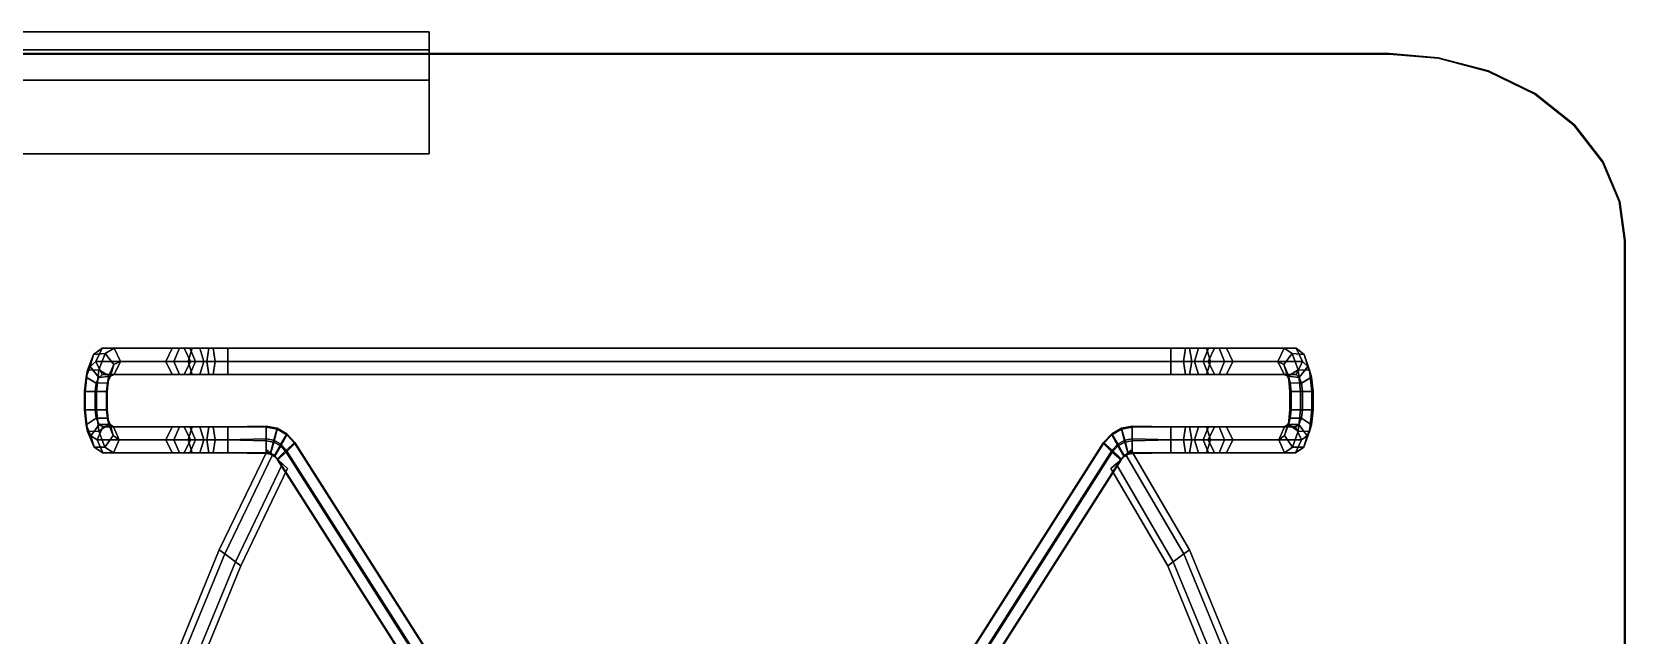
# Model space of a CAD drawing. Extents: x 126968 to 132038, y -1805 to 3860.
# Drawn here: x 129497.24 to 129524.04, y 2836.94 to 2847.09 of the extents above; entities that cross this region are included whole.
import ezdxf

# ---------------------------------------------------------------- set-up
doc = ezdxf.new("R2010")
doc.units = 0
doc.header["$MEASUREMENT"] = 0
doc.layers.get('0').update_dxf_attribs({"linetype": 'CONTINUOUS'})

msp = doc.modelspace()

# ---------------------------------------------------------------- meshes
mesh = msp.add_polyface()
corners = [(129471.629, 2846.274, -1.026), (129503.925, 2846.274, -1.026), (129471.629, 2846.274, 2.504), (129503.925, 2846.274, 2.504), (129503.925, 2846.274, 2.504), (129503.925, 2847.086, 2.504), (129471.629, 2846.274, 2.504), (129471.629, 2847.086, 2.504), (129503.925, 2846.274, -1.026), (129503.925, 2847.086, -1.026), (129503.925, 2846.274, 2.504), (129503.925, 2847.086, 2.504), (129471.629, 2846.274, -1.026), (129471.629, 2847.086, -1.026), (129503.925, 2846.274, -1.026), (129503.925, 2847.086, -1.026), (129471.629, 2846.274, 2.504), (129471.629, 2847.086, 2.504), (129471.629, 2846.274, -1.026), (129471.629, 2847.086, -1.026), (129471.629, 2847.086, -1.026), (129503.925, 2847.086, -1.026), (129471.629, 2847.086, 2.504), (129503.925, 2847.086, 2.504)]
mesh.append_faces([[corners[k] for k in face] for face in [(0, 1, 3, 2), (4, 5, 7, 6), (8, 9, 11, 10), (12, 13, 15, 14), (16, 17, 19, 18), (20, 22, 23, 21)]])
mesh = msp.add_polyface()
corners = [(129471.629, 2846.781, 2.802), (129503.925, 2846.781, 2.802), (129471.629, 2846.781, 3.641), (129503.925, 2846.781, 3.641), (129503.925, 2846.781, 3.641), (129503.925, 2847.086, 3.641), (129471.629, 2846.781, 3.641), (129471.629, 2847.086, 3.641), (129503.925, 2846.781, 2.802), (129503.925, 2847.086, 2.802), (129503.925, 2846.781, 3.641), (129503.925, 2847.086, 3.641), (129471.629, 2846.781, 2.802), (129471.629, 2847.086, 2.802), (129503.925, 2846.781, 2.802), (129503.925, 2847.086, 2.802), (129471.629, 2846.781, 3.641), (129471.629, 2847.086, 3.641), (129471.629, 2846.781, 2.802), (129471.629, 2847.086, 2.802), (129471.629, 2847.086, 2.802), (129503.925, 2847.086, 2.802), (129471.629, 2847.086, 3.641), (129503.925, 2847.086, 3.641)]
mesh.append_faces([[corners[k] for k in face] for face in [(0, 1, 3, 2), (4, 5, 7, 6), (8, 9, 11, 10), (12, 13, 15, 14), (16, 17, 19, 18), (20, 22, 23, 21)]])
mesh = msp.add_polyface()
corners = [(129471.629, 2847.086, 2.803), (129503.925, 2847.086, 2.803), (129471.629, 2845.036, 2.803), (129503.925, 2845.036, 2.803), (129503.925, 2845.036, 2.803), (129503.925, 2845.036, 2.504), (129471.629, 2845.036, 2.803), (129471.629, 2845.036, 2.504), (129503.925, 2847.086, 2.803), (129503.925, 2847.086, 2.504), (129503.925, 2845.036, 2.803), (129503.925, 2845.036, 2.504), (129471.629, 2847.086, 2.803), (129471.629, 2847.086, 2.504), (129503.925, 2847.086, 2.803), (129503.925, 2847.086, 2.504), (129471.629, 2845.036, 2.803), (129471.629, 2845.036, 2.504), (129471.629, 2847.086, 2.803), (129471.629, 2847.086, 2.504), (129471.629, 2847.086, 2.504), (129503.925, 2847.086, 2.504), (129471.629, 2845.036, 2.504), (129503.925, 2845.036, 2.504)]
mesh.append_faces([[corners[k] for k in face] for face in [(0, 2, 3, 1), (4, 6, 7, 5), (8, 10, 11, 9), (12, 14, 15, 13), (16, 18, 19, 17), (20, 21, 23, 22)]])
mesh = msp.add_polyface()
corners = [(129471.629, 2847.086, 3.641), (129503.925, 2847.086, 3.641), (129471.629, 2845.036, 3.641), (129503.925, 2845.036, 3.641), (129503.925, 2845.036, 3.641), (129503.925, 2845.036, 3.94), (129471.629, 2845.036, 3.641), (129471.629, 2845.036, 3.94), (129503.925, 2847.086, 3.641), (129503.925, 2847.086, 3.94), (129503.925, 2845.036, 3.641), (129503.925, 2845.036, 3.94), (129471.629, 2847.086, 3.641), (129471.629, 2847.086, 3.94), (129503.925, 2847.086, 3.641), (129503.925, 2847.086, 3.94), (129471.629, 2845.036, 3.641), (129471.629, 2845.036, 3.94), (129471.629, 2847.086, 3.641), (129471.629, 2847.086, 3.94), (129471.629, 2847.086, 3.94), (129503.925, 2847.086, 3.94), (129471.629, 2845.036, 3.94), (129503.925, 2845.036, 3.94)]
mesh.append_faces([[corners[k] for k in face] for face in [(0, 1, 3, 2), (4, 5, 7, 6), (8, 9, 11, 10), (12, 13, 15, 14), (16, 17, 19, 18), (20, 22, 23, 21)]])
mesh = msp.add_polyface()
corners = [(129520.072, 2784.392, 1.328), (129520.9, 2784.462, 1.345), (129521.742, 2784.684, 1.402), (129522.529, 2785.066, 1.499), (129523.191, 2785.591, 1.632), (129523.674, 2786.214, 1.79), (129523.955, 2786.88, 1.959), (129524.042, 2787.536, 2.125), (129520.072, 2784.392, 0.53), (129520.9, 2784.462, 0.548), (129521.742, 2784.684, 0.604), (129522.529, 2785.066, 0.701), (129523.191, 2785.591, 0.834), (129523.674, 2786.214, 0.992), (129523.955, 2786.88, 1.162), (129524.042, 2787.536, 1.328), (129524.042, 2843.577, 3.621), (129523.955, 2844.233, 3.621), (129523.674, 2844.899, 3.621), (129523.191, 2845.522, 3.621), (129522.529, 2846.047, 3.621), (129521.742, 2846.429, 3.621), (129520.9, 2846.651, 3.621), (129520.072, 2846.721, 3.621), (129524.042, 2843.577, 2.823), (129523.955, 2844.233, 2.823), (129523.674, 2844.899, 2.823), (129523.191, 2845.522, 2.823), (129522.529, 2846.047, 2.823), (129521.742, 2846.429, 2.823), (129520.9, 2846.651, 2.823), (129520.072, 2846.721, 2.823), (129455.482, 2846.721, 3.621), (129454.654, 2846.651, 3.621), (129453.812, 2846.429, 3.621), (129453.025, 2846.047, 3.621), (129452.363, 2845.522, 3.621), (129451.88, 2844.899, 3.621), (129451.599, 2844.233, 3.621), (129451.512, 2843.577, 3.621), (129455.482, 2846.721, 2.823), (129454.654, 2846.651, 2.823), (129453.812, 2846.429, 2.823), (129453.025, 2846.047, 2.823), (129452.363, 2845.522, 2.823), (129451.88, 2844.899, 2.823), (129451.599, 2844.233, 2.823), (129451.512, 2843.577, 2.823), (129451.512, 2787.536, 1.328), (129451.599, 2786.88, 1.162), (129451.88, 2786.214, 0.992), (129452.363, 2785.591, 0.834), (129453.025, 2785.066, 0.701), (129453.812, 2784.684, 0.604), (129454.654, 2784.462, 0.548), (129455.482, 2784.392, 0.53), (129451.512, 2787.536, 2.125), (129451.599, 2786.88, 1.959), (129451.88, 2786.214, 1.79), (129452.363, 2785.591, 1.632), (129453.025, 2785.066, 1.499), (129453.812, 2784.684, 1.402), (129454.654, 2784.462, 1.345), (129455.482, 2784.392, 1.328), (129524.042, 2787.536, 2.125), (129524.042, 2792.651, 2.859), (129524.042, 2799.457, 3.399), (129524.042, 2807.952, 3.745), (129524.042, 2818.138, 3.898), (129524.042, 2830.012, 3.856), (129524.042, 2843.577, 3.621), (129524.042, 2787.536, 1.328), (129524.042, 2792.651, 2.062), (129524.042, 2799.457, 2.602), (129524.042, 2807.952, 2.948), (129524.042, 2818.138, 3.1), (129524.042, 2830.012, 3.059), (129524.042, 2843.577, 2.823), (129451.512, 2787.536, 2.125), (129451.512, 2792.651, 2.859), (129451.512, 2799.457, 3.399), (129451.512, 2807.952, 3.745), (129451.512, 2818.138, 3.898), (129451.512, 2830.012, 3.856), (129451.512, 2843.577, 3.621), (129451.512, 2787.536, 1.328), (129451.512, 2792.651, 2.062), (129451.512, 2799.457, 2.602), (129451.512, 2807.952, 2.948), (129451.512, 2818.138, 3.1), (129451.512, 2830.012, 3.059), (129451.512, 2843.577, 2.823), (129455.482, 2784.392, 1.328), (129520.072, 2784.392, 1.328), (129455.482, 2784.392, 0.53), (129520.072, 2784.392, 0.53), (129520.072, 2846.721, 3.621), (129455.482, 2846.721, 3.621), (129520.072, 2846.721, 2.823), (129455.482, 2846.721, 2.823)]
mesh.append_faces([[corners[k] for k in face] for face in [(0, 8, 9, 1), (1, 9, 10, 2), (2, 10, 11, 3), (3, 11, 12, 4), (4, 12, 13, 5), (5, 13, 14, 6), (6, 14, 15, 7), (16, 24, 25, 17), (17, 25, 26, 18), (18, 26, 27, 19), (19, 27, 28, 20), (20, 28, 29, 21), (21, 29, 30, 22), (22, 30, 31, 23), (32, 40, 41, 33), (33, 41, 42, 34), (34, 42, 43, 35), (35, 43, 44, 36), (36, 44, 45, 37), (37, 45, 46, 38), (38, 46, 47, 39), (48, 49, 57, 56), (49, 50, 58, 57), (50, 51, 59, 58), (51, 52, 60, 59), (52, 53, 61, 60), (53, 54, 62, 61), (54, 55, 63, 62), (64, 71, 72, 65), (65, 72, 73, 66), (66, 73, 74, 67), (67, 74, 75, 68), (68, 75, 76, 69), (69, 76, 77, 70), (78, 79, 86, 85), (79, 80, 87, 86), (80, 81, 88, 87), (81, 82, 89, 88), (82, 83, 90, 89), (83, 84, 91, 90), (92, 94, 95, 93), (96, 98, 99, 97)]])
mesh = msp.add_polyface()
corners = [(129520.072, 2784.403, 1.328), (129520.898, 2784.471, 1.345), (129521.736, 2784.693, 1.402), (129522.521, 2785.074, 1.499), (129523.181, 2785.597, 1.632), (129523.663, 2786.218, 1.79), (129523.943, 2786.882, 1.959), (129524.03, 2787.536, 2.125), (129520.072, 2784.403, 0.53), (129520.898, 2784.471, 0.548), (129521.736, 2784.693, 0.604), (129522.521, 2785.074, 0.701), (129523.181, 2785.597, 0.834), (129523.663, 2786.218, 0.992), (129523.943, 2786.882, 1.162), (129524.03, 2787.536, 1.328), (129524.03, 2843.577, 3.621), (129523.943, 2844.231, 3.621), (129523.663, 2844.895, 3.621), (129523.181, 2845.516, 3.621), (129522.521, 2846.039, 3.621), (129521.736, 2846.42, 3.621), (129520.898, 2846.642, 3.621), (129520.072, 2846.71, 3.621), (129524.03, 2843.577, 2.823), (129523.943, 2844.231, 2.823), (129523.663, 2844.895, 2.823), (129523.181, 2845.516, 2.823), (129522.521, 2846.039, 2.823), (129521.736, 2846.42, 2.823), (129520.898, 2846.642, 2.823), (129520.072, 2846.71, 2.823), (129455.482, 2846.71, 3.621), (129454.656, 2846.642, 3.621), (129453.818, 2846.42, 3.621), (129453.033, 2846.039, 3.621), (129452.373, 2845.516, 3.621), (129451.891, 2844.895, 3.621), (129451.611, 2844.231, 3.621), (129451.524, 2843.577, 3.621), (129455.482, 2846.71, 2.823), (129454.656, 2846.642, 2.823), (129453.818, 2846.42, 2.823), (129453.033, 2846.039, 2.823), (129452.373, 2845.516, 2.823), (129451.891, 2844.895, 2.823), (129451.611, 2844.231, 2.823), (129451.524, 2843.577, 2.823), (129451.524, 2787.536, 1.328), (129451.611, 2786.882, 1.162), (129451.891, 2786.218, 0.992), (129452.373, 2785.597, 0.834), (129453.033, 2785.074, 0.701), (129453.818, 2784.693, 0.604), (129454.656, 2784.471, 0.548), (129455.482, 2784.403, 0.53), (129451.524, 2787.536, 2.125), (129451.611, 2786.882, 1.959), (129451.891, 2786.218, 1.79), (129452.373, 2785.597, 1.632), (129453.033, 2785.074, 1.499), (129453.818, 2784.693, 1.402), (129454.656, 2784.471, 1.345), (129455.482, 2784.403, 1.328), (129524.03, 2787.536, 2.125), (129524.03, 2792.651, 2.859), (129524.03, 2799.457, 3.399), (129524.03, 2807.952, 3.745), (129524.03, 2818.138, 3.898), (129524.03, 2830.012, 3.856), (129524.03, 2843.577, 3.621), (129524.03, 2787.536, 1.328), (129524.03, 2792.651, 2.062), (129524.03, 2799.457, 2.602), (129524.03, 2807.952, 2.948), (129524.03, 2818.138, 3.1), (129524.03, 2830.012, 3.059), (129524.03, 2843.577, 2.823), (129451.524, 2787.536, 2.125), (129451.524, 2792.651, 2.859), (129451.524, 2799.457, 3.399), (129451.524, 2807.952, 3.745), (129451.524, 2818.138, 3.898), (129451.524, 2830.012, 3.856), (129451.524, 2843.577, 3.621), (129451.524, 2787.536, 1.328), (129451.524, 2792.651, 2.062), (129451.524, 2799.457, 2.602), (129451.524, 2807.952, 2.948), (129451.524, 2818.138, 3.1), (129451.524, 2830.012, 3.059), (129451.524, 2843.577, 2.823), (129455.482, 2784.403, 1.328), (129520.072, 2784.403, 1.328), (129455.482, 2784.403, 0.53), (129520.072, 2784.403, 0.53), (129520.072, 2846.71, 3.621), (129455.482, 2846.71, 3.621), (129520.072, 2846.71, 2.823), (129455.482, 2846.71, 2.823)]
mesh.append_faces([[corners[k] for k in face] for face in [(0, 8, 9, 1), (1, 9, 10, 2), (2, 10, 11, 3), (3, 11, 12, 4), (4, 12, 13, 5), (5, 13, 14, 6), (6, 14, 15, 7), (16, 24, 25, 17), (17, 25, 26, 18), (18, 26, 27, 19), (19, 27, 28, 20), (20, 28, 29, 21), (21, 29, 30, 22), (22, 30, 31, 23), (32, 40, 41, 33), (33, 41, 42, 34), (34, 42, 43, 35), (35, 43, 44, 36), (36, 44, 45, 37), (37, 45, 46, 38), (38, 46, 47, 39), (48, 49, 57, 56), (49, 50, 58, 57), (50, 51, 59, 58), (51, 52, 60, 59), (52, 53, 61, 60), (53, 54, 62, 61), (54, 55, 63, 62), (64, 71, 72, 65), (65, 72, 73, 66), (66, 73, 74, 67), (67, 74, 75, 68), (68, 75, 76, 69), (69, 76, 77, 70), (78, 79, 86, 85), (79, 80, 87, 86), (80, 81, 88, 87), (81, 82, 89, 88), (82, 83, 90, 89), (83, 84, 91, 90), (92, 94, 95, 93), (96, 98, 99, 97)]])
mesh = msp.add_polyface()
corners = [(129498.712, 2840.225, -2.08), (129498.609, 2840.295, -2.297), (129498.556, 2840.485, -2.14), (129498.616, 2840.446, -2.019), (129498.372, 2840.483, -2.023), (129498.433, 2840.446, -1.901), (129498.233, 2840.291, -2.059), (129498.337, 2840.225, -1.839), (129498.535, 2840.482, -2.452), (129498.511, 2840.591, -2.226), (129498.325, 2840.587, -2.114), (129498.155, 2840.475, -2.223), (129498.126, 2840.732, -2.285), (129498.14, 2840.732, -2.536), (129498.179, 2840.366, -2.449), (129498.328, 2840.732, -2.645), (129498.365, 2840.37, -2.562), (129498.509, 2840.732, -2.508), (129498.495, 2840.732, -2.256), (129498.307, 2840.732, -2.147), (129498.509, 2841.036, -2.508), (129498.328, 2841.036, -2.645), (129498.14, 2841.036, -2.536), (129498.126, 2841.036, -2.285), (129498.307, 2841.036, -2.147), (129498.495, 2841.036, -2.256), (129499.91, 2841.543, 0.566), (129499.803, 2841.322, 0.595), (129498.625, 2841.322, -1.993), (129498.73, 2841.543, -2.028), (129499.599, 2841.322, 0.65), (129498.424, 2841.322, -1.927), (129499.493, 2841.543, 0.679), (129498.319, 2841.543, -1.892), (129499.599, 2841.764, 0.65), (129498.424, 2841.764, -1.927), (129499.803, 2841.764, 0.595), (129498.625, 2841.764, -1.993), (129499.803, 2840.446, 0.595), (129499.91, 2840.225, 0.566), (129499.599, 2840.446, 0.65), (129499.493, 2840.225, 0.679), (129498.562, 2841.293, -2.123), (129498.62, 2841.494, -2.263), (129498.367, 2841.274, -2.04), (129498.222, 2841.456, -2.093), (129498.28, 2841.657, -2.233), (129498.475, 2841.676, -2.316), (129498.512, 2841.183, -2.222), (129498.537, 2841.299, -2.445), (129498.325, 2841.175, -2.117), (129498.153, 2841.28, -2.23), (129498.178, 2841.395, -2.453), (129498.366, 2841.404, -2.558)]
mesh.append_faces([[corners[k] for k in face] for face in [(0, 1, 2, 3), (3, 2, 4, 5), (5, 4, 6, 7), (1, 8, 9, 2), (2, 9, 10, 4), (4, 10, 11, 6), (11, 12, 13, 14), (14, 13, 15, 16), (16, 15, 17, 8), (8, 17, 18, 9), (9, 18, 19, 10), (10, 19, 12, 11), (20, 17, 15, 21), (21, 15, 13, 22), (22, 13, 12, 23), (23, 12, 19, 24), (24, 19, 18, 25), (25, 18, 17, 20), (26, 27, 28, 29), (27, 30, 31, 28), (30, 32, 33, 31), (32, 34, 35, 33), (34, 36, 37, 35), (0, 3, 38, 39), (3, 5, 40, 38), (5, 7, 41, 40), (29, 28, 42, 43), (28, 31, 44, 42), (31, 33, 45, 44), (33, 35, 46, 45), (35, 37, 47, 46), (37, 29, 43, 47), (43, 42, 48, 49), (42, 44, 50, 48), (44, 45, 51, 50), (45, 46, 52, 51), (46, 47, 53, 52), (47, 43, 49, 53), (49, 48, 25, 20), (48, 50, 24, 25), (50, 51, 23, 24), (51, 52, 22, 23), (52, 53, 21, 22), (53, 49, 20, 21)]])
mesh = msp.add_polyface()
corners = [(129500.535, 2840.446, 1.514), (129501.184, 2840.438, 1.528), (129501.184, 2840.453, 1.284), (129500.535, 2840.446, 1.27), (129501.184, 2840.241, 1.144), (129500.535, 2840.225, 1.143), (129499.803, 2841.764, 0.595), (129499.91, 2841.543, 0.566), (129498.73, 2841.543, -2.028), (129498.625, 2841.764, -1.993), (129500.535, 2840.225, 1.641), (129500.219, 2840.446, 1.452), (129500.183, 2840.225, 1.572), (129500.288, 2840.446, 1.222), (129500.324, 2840.225, 1.101), (129499.938, 2840.446, 1.272), (129499.87, 2840.225, 1.372), (129500.068, 2840.446, 1.081), (129500.136, 2840.225, 0.981), (129499.723, 2840.446, 0.994), (129499.631, 2840.225, 1.063), (129499.9, 2840.446, 0.864), (129499.993, 2840.225, 0.796), (129499.599, 2840.446, 0.65), (129499.493, 2840.225, 0.679), (129499.803, 2840.446, 0.595), (129499.91, 2840.225, 0.566), (129500.535, 2841.543, 1.143), (129500.535, 2841.322, 1.27), (129500.288, 2841.322, 1.222), (129500.324, 2841.543, 1.101), (129500.535, 2841.322, 1.514), (129500.219, 2841.322, 1.452), (129500.535, 2841.543, 1.641), (129500.183, 2841.543, 1.572), (129500.535, 2841.764, 1.514), (129500.219, 2841.764, 1.452), (129500.535, 2841.764, 1.27), (129500.288, 2841.764, 1.222), (129500.068, 2841.322, 1.081), (129500.136, 2841.543, 0.981), (129499.938, 2841.322, 1.272), (129499.87, 2841.543, 1.372), (129499.938, 2841.764, 1.272), (129500.068, 2841.764, 1.081), (129499.9, 2841.322, 0.864), (129499.993, 2841.543, 0.796), (129499.723, 2841.322, 0.994), (129499.631, 2841.543, 1.063), (129499.723, 2841.764, 0.994), (129499.9, 2841.764, 0.864), (129499.803, 2841.322, 0.595), (129499.599, 2841.322, 0.65), (129499.493, 2841.543, 0.679), (129499.599, 2841.764, 0.65), (129516.401, 2841.543, 1.641), (129516.401, 2841.764, 1.514), (129516.401, 2841.764, 1.27), (129516.401, 2841.543, 1.143), (129501.184, 2840.241, 1.144), (129501.184, 2840.453, 1.284), (129501.366, 2840.421, 1.284), (129501.311, 2840.218, 1.144), (129501.184, 2840.438, 1.528), (129501.366, 2840.405, 1.528), (129501.531, 2840.311, 1.528), (129501.531, 2840.326, 1.284)]
mesh.append_faces([[corners[k] for k in face] for face in [(0, 1, 2, 3), (3, 2, 4, 5), (6, 7, 8, 9), (10, 0, 11, 12), (0, 3, 13, 11), (3, 5, 14, 13), (12, 11, 15, 16), (11, 13, 17, 15), (13, 14, 18, 17), (16, 15, 19, 20), (15, 17, 21, 19), (17, 18, 22, 21), (20, 19, 23, 24), (19, 21, 25, 23), (21, 22, 26, 25), (27, 28, 29, 30), (28, 31, 32, 29), (31, 33, 34, 32), (33, 35, 36, 34), (35, 37, 38, 36), (37, 27, 30, 38), (30, 29, 39, 40), (29, 32, 41, 39), (32, 34, 42, 41), (34, 36, 43, 42), (36, 38, 44, 43), (38, 30, 40, 44), (40, 39, 45, 46), (39, 41, 47, 45), (41, 42, 48, 47), (42, 43, 49, 48), (43, 44, 50, 49), (44, 40, 46, 50), (46, 45, 51, 7), (45, 47, 52, 51), (47, 48, 53, 52), (48, 49, 54, 53), (49, 50, 6, 54), (50, 46, 7, 6), (33, 55, 56, 35), (35, 56, 57, 37), (37, 57, 58, 27), (59, 60, 61, 62), (60, 63, 64, 61), (61, 64, 65, 66)]])
mesh = msp.add_polyface()
corners = [(129500.535, 2841.543, 1.143), (129516.401, 2841.543, 1.143), (129516.401, 2841.322, 1.27), (129500.535, 2841.322, 1.27), (129516.401, 2841.322, 1.514), (129500.535, 2841.322, 1.514), (129516.401, 2841.543, 1.641), (129500.535, 2841.543, 1.641), (129516.401, 2840.446, 1.514), (129516.401, 2840.446, 1.27), (129515.751, 2840.453, 1.284), (129515.751, 2840.438, 1.528), (129516.401, 2840.225, 1.143), (129515.751, 2840.241, 1.144), (129516.401, 2840.225, 1.641), (129516.753, 2840.225, 1.572), (129516.717, 2840.446, 1.452), (129516.648, 2840.446, 1.222), (129516.612, 2840.225, 1.101), (129517.066, 2840.225, 1.372), (129516.998, 2840.446, 1.272), (129516.868, 2840.446, 1.081), (129516.8, 2840.225, 0.981), (129517.304, 2840.225, 1.063), (129517.212, 2840.446, 0.994), (129517.035, 2840.446, 0.864), (129516.943, 2840.225, 0.796), (129517.443, 2840.225, 0.679), (129517.336, 2840.446, 0.65), (129517.132, 2840.446, 0.595), (129517.026, 2840.225, 0.566), (129516.401, 2841.543, 1.143), (129516.612, 2841.543, 1.101), (129516.648, 2841.322, 1.222), (129516.401, 2841.322, 1.27), (129516.717, 2841.322, 1.452), (129516.401, 2841.322, 1.514), (129516.753, 2841.543, 1.572), (129516.401, 2841.543, 1.641), (129516.717, 2841.764, 1.452), (129516.401, 2841.764, 1.514), (129516.648, 2841.764, 1.222), (129516.401, 2841.764, 1.27), (129516.8, 2841.543, 0.981), (129516.868, 2841.322, 1.081), (129516.998, 2841.322, 1.272), (129517.066, 2841.543, 1.372), (129516.998, 2841.764, 1.272), (129516.868, 2841.764, 1.081), (129516.943, 2841.543, 0.796), (129517.035, 2841.322, 0.864), (129517.212, 2841.322, 0.994), (129517.304, 2841.543, 1.063), (129517.212, 2841.764, 0.994), (129517.035, 2841.764, 0.864), (129517.026, 2841.543, 0.566), (129517.132, 2841.322, 0.595), (129517.336, 2841.322, 0.65), (129517.443, 2841.543, 0.679), (129517.336, 2841.764, 0.65), (129517.132, 2841.764, 0.595), (129515.751, 2840.241, 1.144), (129515.625, 2840.218, 1.144), (129515.57, 2840.421, 1.284), (129515.751, 2840.453, 1.284), (129515.57, 2840.405, 1.528), (129515.405, 2840.326, 1.284), (129515.405, 2840.311, 1.528)]
mesh.append_faces([[corners[k] for k in face] for face in [(0, 1, 2, 3), (3, 2, 4, 5), (5, 4, 6, 7), (8, 9, 10, 11), (9, 12, 13, 10), (14, 15, 16, 8), (8, 16, 17, 9), (9, 17, 18, 12), (15, 19, 20, 16), (16, 20, 21, 17), (17, 21, 22, 18), (19, 23, 24, 20), (20, 24, 25, 21), (21, 25, 26, 22), (23, 27, 28, 24), (24, 28, 29, 25), (25, 29, 30, 26), (31, 32, 33, 34), (34, 33, 35, 36), (36, 35, 37, 38), (38, 37, 39, 40), (40, 39, 41, 42), (42, 41, 32, 31), (32, 43, 44, 33), (33, 44, 45, 35), (35, 45, 46, 37), (37, 46, 47, 39), (39, 47, 48, 41), (41, 48, 43, 32), (43, 49, 50, 44), (44, 50, 51, 45), (45, 51, 52, 46), (46, 52, 53, 47), (47, 53, 54, 48), (48, 54, 49, 43), (49, 55, 56, 50), (50, 56, 57, 51), (51, 57, 58, 52), (52, 58, 59, 53), (53, 59, 60, 54), (54, 60, 55, 49), (61, 62, 63, 64), (64, 63, 65, 11), (63, 66, 67, 65)]])
mesh = msp.add_polyface()
corners = [(129518.215, 2840.225, -2.078), (129518.313, 2840.446, -2.021), (129518.369, 2840.485, -2.145), (129518.31, 2840.295, -2.299), (129518.5, 2840.446, -1.912), (129518.556, 2840.483, -2.037), (129518.598, 2840.225, -1.855), (129518.694, 2840.291, -2.079), (129518.41, 2840.591, -2.233), (129518.379, 2840.482, -2.458), (129518.6, 2840.587, -2.13), (129518.766, 2840.475, -2.247), (129518.734, 2840.366, -2.472), (129518.77, 2840.732, -2.561), (129518.793, 2840.732, -2.31), (129518.545, 2840.37, -2.575), (129518.579, 2840.732, -2.66), (129518.403, 2840.732, -2.514), (129518.426, 2840.732, -2.264), (129518.617, 2840.732, -2.164), (129518.403, 2841.036, -2.514), (129518.579, 2841.036, -2.66), (129518.77, 2841.036, -2.561), (129518.793, 2841.036, -2.31), (129518.617, 2841.036, -2.164), (129518.426, 2841.036, -2.264), (129517.026, 2841.543, 0.566), (129518.199, 2841.543, -2.024), (129518.305, 2841.322, -1.995), (129517.132, 2841.322, 0.595), (129518.509, 2841.322, -1.938), (129517.336, 2841.322, 0.65), (129518.615, 2841.543, -1.909), (129517.443, 2841.543, 0.679), (129518.509, 2841.764, -1.938), (129517.336, 2841.764, 0.65), (129518.305, 2841.764, -1.995), (129517.132, 2841.764, 0.595), (129517.026, 2840.225, 0.566), (129517.132, 2840.446, 0.595), (129517.336, 2840.446, 0.65), (129517.443, 2840.225, 0.679), (129518.3, 2841.494, -2.265), (129518.364, 2841.293, -2.128), (129518.561, 2841.274, -2.054), (129518.704, 2841.456, -2.114), (129518.641, 2841.657, -2.251), (129518.443, 2841.676, -2.324), (129518.377, 2841.299, -2.45), (129518.41, 2841.183, -2.229), (129518.601, 2841.175, -2.133), (129518.768, 2841.28, -2.254), (129518.735, 2841.395, -2.476), (129518.544, 2841.404, -2.572)]
mesh.append_faces([[corners[k] for k in face] for face in [(0, 1, 2, 3), (1, 4, 5, 2), (4, 6, 7, 5), (3, 2, 8, 9), (2, 5, 10, 8), (5, 7, 11, 10), (11, 12, 13, 14), (12, 15, 16, 13), (15, 9, 17, 16), (9, 8, 18, 17), (8, 10, 19, 18), (10, 11, 14, 19), (20, 21, 16, 17), (21, 22, 13, 16), (22, 23, 14, 13), (23, 24, 19, 14), (24, 25, 18, 19), (25, 20, 17, 18), (26, 27, 28, 29), (29, 28, 30, 31), (31, 30, 32, 33), (33, 32, 34, 35), (35, 34, 36, 37), (37, 36, 27, 26), (0, 38, 39, 1), (1, 39, 40, 4), (4, 40, 41, 6), (27, 42, 43, 28), (28, 43, 44, 30), (30, 44, 45, 32), (32, 45, 46, 34), (34, 46, 47, 36), (36, 47, 42, 27), (42, 48, 49, 43), (43, 49, 50, 44), (44, 50, 51, 45), (45, 51, 52, 46), (46, 52, 53, 47), (47, 53, 48, 42), (48, 20, 25, 49), (49, 25, 24, 50), (50, 24, 23, 51), (51, 23, 22, 52), (52, 22, 21, 53), (53, 21, 20, 48)]])
mesh = msp.add_polyface()
corners = [(129500.393, 2838.373, 1.379), (129501.203, 2840.051, 1.379), (129501.29, 2839.972, 1.161), (129500.486, 2838.305, 1.161), (129501.456, 2839.821, 1.161), (129500.664, 2838.175, 1.161), (129500.664, 2838.175, 1.596), (129501.456, 2839.821, 1.596), (129501.29, 2839.972, 1.596), (129500.486, 2838.305, 1.596), (129501.203, 2840.051, 1.379), (129500.393, 2838.373, 1.379), (129498.337, 2840.225, -1.839), (129498.233, 2840.291, -2.059), (129498.286, 2840.1, -2.216), (129498.433, 2840.004, -1.901), (129498.469, 2840.103, -2.333), (129498.616, 2840.004, -2.019), (129498.609, 2840.295, -2.297), (129498.712, 2840.225, -2.08), (129498.155, 2840.475, -2.223), (129498.179, 2840.366, -2.449), (129498.365, 2840.37, -2.562), (129498.535, 2840.482, -2.452), (129500.535, 2840.225, 1.143), (129501.184, 2840.241, 1.144), (129501.184, 2840.012, 1.257), (129500.535, 2840.004, 1.27), (129501.184, 2839.996, 1.5), (129500.535, 2840.004, 1.514), (129501.184, 2840.209, 1.641), (129500.535, 2840.225, 1.641), (129501.184, 2840.438, 1.528), (129500.535, 2840.446, 1.514), (129499.599, 2840.004, 0.65), (129499.493, 2840.225, 0.679), (129499.803, 2840.004, 0.595), (129499.91, 2840.225, 0.566), (129500.288, 2840.004, 1.222), (129500.324, 2840.225, 1.101), (129500.219, 2840.004, 1.452), (129500.183, 2840.225, 1.572), (129500.068, 2840.004, 1.081), (129500.136, 2840.225, 0.981), (129499.938, 2840.004, 1.272), (129499.87, 2840.225, 1.372), (129499.9, 2840.004, 0.864), (129499.993, 2840.225, 0.796), (129499.723, 2840.004, 0.994), (129499.631, 2840.225, 1.063), (129501.184, 2840.209, 1.641), (129501.184, 2839.996, 1.5), (129501.255, 2839.984, 1.5), (129501.311, 2840.186, 1.641), (129501.184, 2840.012, 1.257), (129501.255, 2839.999, 1.257), (129501.184, 2840.241, 1.144), (129501.311, 2840.218, 1.144), (129501.184, 2840.438, 1.528), (129501.366, 2840.405, 1.528), (129501.32, 2839.947, 1.5), (129501.426, 2840.121, 1.641), (129501.32, 2839.962, 1.257), (129501.426, 2840.152, 1.144), (129501.366, 2840.421, 1.284), (129501.531, 2840.326, 1.284), (129501.531, 2840.311, 1.528), (129501.373, 2839.888, 1.5), (129501.519, 2840.017, 1.641), (129501.373, 2839.904, 1.257), (129501.519, 2840.049, 1.144), (129501.665, 2840.178, 1.284), (129501.665, 2840.163, 1.528)]
mesh.append_faces([[corners[k] for k in face] for face in [(0, 1, 2, 3), (3, 2, 4, 5), (6, 7, 8, 9), (9, 8, 10, 11), (12, 13, 14, 15), (15, 14, 16, 17), (17, 16, 18, 19), (13, 20, 21, 14), (14, 21, 22, 16), (16, 22, 23, 18), (24, 25, 26, 27), (27, 26, 28, 29), (29, 28, 30, 31), (31, 30, 32, 33), (12, 15, 34, 35), (15, 17, 36, 34), (17, 19, 37, 36), (24, 27, 38, 39), (27, 29, 40, 38), (29, 31, 41, 40), (39, 38, 42, 43), (38, 40, 44, 42), (40, 41, 45, 44), (43, 42, 46, 47), (42, 44, 48, 46), (44, 45, 49, 48), (47, 46, 36, 37), (46, 48, 34, 36), (48, 49, 35, 34), (50, 51, 52, 53), (51, 54, 55, 52), (54, 56, 57, 55), (58, 50, 53, 59), (53, 52, 60, 61), (52, 55, 62, 60), (55, 57, 63, 62), (57, 64, 65, 63), (59, 53, 61, 66), (61, 60, 67, 68), (60, 62, 69, 67), (62, 63, 70, 69), (63, 65, 71, 70), (65, 66, 72, 71), (66, 61, 68, 72)]])
mesh = msp.add_polyface()
corners = [(129516.713, 2838.373, 1.379), (129516.62, 2838.305, 1.161), (129515.645, 2839.972, 1.161), (129515.732, 2840.051, 1.379), (129516.442, 2838.175, 1.161), (129515.479, 2839.821, 1.161), (129516.442, 2838.175, 1.596), (129516.62, 2838.305, 1.596), (129515.645, 2839.972, 1.596), (129515.479, 2839.821, 1.596), (129516.713, 2838.373, 1.379), (129515.732, 2840.051, 1.379), (129518.598, 2840.225, -1.855), (129518.5, 2840.004, -1.912), (129518.636, 2840.1, -2.234), (129518.694, 2840.291, -2.079), (129518.313, 2840.004, -2.021), (129518.448, 2840.103, -2.341), (129518.215, 2840.225, -2.078), (129518.31, 2840.295, -2.299), (129518.734, 2840.366, -2.472), (129518.766, 2840.475, -2.247), (129518.545, 2840.37, -2.575), (129518.379, 2840.482, -2.458), (129516.401, 2840.225, 1.143), (129516.401, 2840.004, 1.27), (129515.751, 2840.012, 1.257), (129515.751, 2840.241, 1.144), (129516.401, 2840.004, 1.514), (129515.751, 2839.996, 1.5), (129516.401, 2840.225, 1.641), (129515.751, 2840.209, 1.641), (129516.401, 2840.446, 1.514), (129515.751, 2840.438, 1.528), (129517.443, 2840.225, 0.679), (129517.336, 2840.004, 0.65), (129517.132, 2840.004, 0.595), (129517.026, 2840.225, 0.566), (129516.612, 2840.225, 1.101), (129516.648, 2840.004, 1.222), (129516.717, 2840.004, 1.452), (129516.753, 2840.225, 1.572), (129516.8, 2840.225, 0.981), (129516.868, 2840.004, 1.081), (129516.998, 2840.004, 1.272), (129517.066, 2840.225, 1.372), (129516.943, 2840.225, 0.796), (129517.035, 2840.004, 0.864), (129517.212, 2840.004, 0.994), (129517.304, 2840.225, 1.063), (129515.625, 2840.186, 1.641), (129515.68, 2839.984, 1.5), (129515.751, 2839.996, 1.5), (129515.68, 2839.999, 1.257), (129515.751, 2840.012, 1.257), (129515.625, 2840.218, 1.144), (129515.751, 2840.241, 1.144), (129515.57, 2840.405, 1.528), (129515.51, 2840.121, 1.641), (129515.615, 2839.947, 1.5), (129515.615, 2839.962, 1.257), (129515.51, 2840.152, 1.144), (129515.405, 2840.326, 1.284), (129515.57, 2840.421, 1.284), (129515.405, 2840.311, 1.528), (129515.416, 2840.017, 1.641), (129515.562, 2839.888, 1.5), (129515.562, 2839.904, 1.257), (129515.562, 2839.904, 1.257), (129515.416, 2840.049, 1.144), (129515.27, 2840.178, 1.284), (129515.27, 2840.163, 1.528)]
mesh.append_faces([[corners[k] for k in face] for face in [(0, 1, 2, 3), (1, 4, 5, 2), (6, 7, 8, 9), (7, 10, 11, 8), (12, 13, 14, 15), (13, 16, 17, 14), (16, 18, 19, 17), (15, 14, 20, 21), (14, 17, 22, 20), (17, 19, 23, 22), (24, 25, 26, 27), (25, 28, 29, 26), (28, 30, 31, 29), (30, 32, 33, 31), (12, 34, 35, 13), (13, 35, 36, 16), (16, 36, 37, 18), (24, 38, 39, 25), (25, 39, 40, 28), (28, 40, 41, 30), (38, 42, 43, 39), (39, 43, 44, 40), (40, 44, 45, 41), (42, 46, 47, 43), (43, 47, 48, 44), (44, 48, 49, 45), (46, 37, 36, 47), (47, 36, 35, 48), (48, 35, 34, 49), (31, 50, 51, 52), (52, 51, 53, 54), (54, 53, 55, 56), (33, 57, 50, 31), (50, 58, 59, 51), (51, 59, 60, 53), (53, 60, 61, 55), (55, 61, 62, 63), (57, 64, 58, 50), (58, 65, 66, 59), (59, 66, 67, 60), (60, 68, 69, 61), (61, 69, 70, 62), (62, 70, 71, 64), (64, 71, 65, 58)]])
mesh = msp.add_polyface()
corners = [(129498.575, 2830.626, 1.379), (129498.712, 2832.673, 1.379), (129498.82, 2832.653, 1.161), (129498.685, 2830.626, 1.161), (129499.027, 2832.614, 1.161), (129498.894, 2830.626, 1.161), (129499.135, 2832.594, 1.379), (129499.003, 2830.626, 1.379), (129499.027, 2832.614, 1.596), (129498.894, 2830.626, 1.596), (129498.82, 2832.653, 1.596), (129498.685, 2830.626, 1.596), (129498.712, 2832.673, 1.379), (129498.575, 2830.626, 1.379), (129499.11, 2834.67, 1.379), (129499.214, 2834.631, 1.161), (129499.414, 2834.557, 1.161), (129499.518, 2834.518, 1.379), (129499.414, 2834.557, 1.596), (129499.214, 2834.631, 1.596), (129499.11, 2834.67, 1.379), (129499.655, 2836.577, 1.379), (129499.754, 2836.522, 1.161), (129499.943, 2836.417, 1.161), (129500.042, 2836.362, 1.379), (129499.943, 2836.417, 1.596), (129499.754, 2836.522, 1.596), (129499.655, 2836.577, 1.379), (129500.393, 2838.373, 1.379), (129500.486, 2838.305, 1.161), (129500.664, 2838.175, 1.161), (129500.757, 2838.106, 1.379), (129500.664, 2838.175, 1.596), (129500.486, 2838.305, 1.596), (129500.393, 2838.373, 1.379), (129501.456, 2839.821, 1.161), (129501.543, 2839.742, 1.379), (129501.456, 2839.821, 1.596), (129501.373, 2839.904, 1.257), (129506.923, 2831.186, 1.258), (129506.917, 2831.18, 1.51), (129501.373, 2839.888, 1.5), (129507.055, 2831.31, 1.641), (129501.519, 2840.017, 1.641), (129507.206, 2831.452, 1.526), (129501.665, 2840.163, 1.528), (129507.212, 2831.458, 1.274), (129501.665, 2840.178, 1.284), (129507.074, 2831.328, 1.143), (129501.519, 2840.049, 1.144), (129507.115, 2830.626, 1.258), (129507.064, 2830.933, 1.258), (129507.246, 2831.005, 1.143), (129507.307, 2830.626, 1.143), (129507.107, 2830.626, 1.51), (129507.056, 2830.93, 1.51), (129507.283, 2830.626, 1.641), (129507.223, 2830.996, 1.641), (129507.476, 2830.626, 1.526), (129507.406, 2831.069, 1.526), (129507.484, 2830.626, 1.274), (129507.413, 2831.072, 1.274)]
mesh.append_faces([[corners[k] for k in face] for face in [(0, 1, 2, 3), (3, 2, 4, 5), (5, 4, 6, 7), (7, 6, 8, 9), (9, 8, 10, 11), (11, 10, 12, 13), (1, 14, 15, 2), (2, 15, 16, 4), (4, 16, 17, 6), (6, 17, 18, 8), (8, 18, 19, 10), (10, 19, 20, 12), (14, 21, 22, 15), (15, 22, 23, 16), (16, 23, 24, 17), (17, 24, 25, 18), (18, 25, 26, 19), (19, 26, 27, 20), (21, 28, 29, 22), (22, 29, 30, 23), (23, 30, 31, 24), (24, 31, 32, 25), (25, 32, 33, 26), (26, 33, 34, 27), (30, 35, 36, 31), (31, 36, 37, 32), (38, 39, 40, 41), (41, 40, 42, 43), (43, 42, 44, 45), (45, 44, 46, 47), (47, 46, 48, 49), (49, 48, 39, 38), (50, 51, 52, 53), (51, 39, 48, 52), (54, 55, 51, 50), (55, 40, 39, 51), (56, 57, 55, 54), (57, 42, 40, 55), (58, 59, 57, 56), (59, 44, 42, 57), (60, 61, 59, 58), (61, 46, 44, 59), (53, 52, 61, 60), (52, 48, 46, 61)]])
mesh = msp.add_polyface()
corners = [(129518.446, 2830.626, 1.379), (129518.336, 2830.626, 1.161), (129518.201, 2832.653, 1.161), (129518.309, 2832.673, 1.379), (129518.127, 2830.626, 1.161), (129517.994, 2832.614, 1.161), (129518.018, 2830.626, 1.379), (129517.886, 2832.594, 1.379), (129518.127, 2830.626, 1.596), (129517.994, 2832.614, 1.596), (129518.336, 2830.626, 1.596), (129518.201, 2832.653, 1.596), (129518.446, 2830.626, 1.379), (129518.309, 2832.673, 1.379), (129517.892, 2834.631, 1.161), (129517.996, 2834.67, 1.379), (129517.693, 2834.557, 1.161), (129517.588, 2834.518, 1.379), (129517.693, 2834.557, 1.596), (129517.892, 2834.631, 1.596), (129517.996, 2834.67, 1.379), (129517.353, 2836.522, 1.161), (129517.452, 2836.577, 1.379), (129517.163, 2836.417, 1.161), (129517.064, 2836.362, 1.379), (129517.163, 2836.417, 1.596), (129517.353, 2836.522, 1.596), (129517.452, 2836.577, 1.379), (129516.62, 2838.305, 1.161), (129516.713, 2838.373, 1.379), (129516.442, 2838.175, 1.161), (129516.349, 2838.106, 1.379), (129516.442, 2838.175, 1.596), (129516.62, 2838.305, 1.596), (129516.713, 2838.373, 1.379), (129515.393, 2839.742, 1.379), (129515.479, 2839.821, 1.161), (129515.479, 2839.821, 1.596), (129515.562, 2839.904, 1.257), (129515.562, 2839.888, 1.5), (129510.019, 2831.18, 1.51), (129510.012, 2831.186, 1.258), (129515.416, 2840.017, 1.641), (129509.88, 2831.31, 1.641), (129515.27, 2840.163, 1.528), (129509.73, 2831.452, 1.526), (129515.27, 2840.178, 1.284), (129509.723, 2831.458, 1.274), (129515.416, 2840.049, 1.144), (129509.861, 2831.328, 1.143), (129509.82, 2830.626, 1.258), (129509.628, 2830.626, 1.143), (129509.689, 2831.005, 1.143), (129509.872, 2830.933, 1.258), (129509.828, 2830.626, 1.51), (129509.879, 2830.93, 1.51), (129509.652, 2830.626, 1.641), (129509.712, 2830.996, 1.641), (129509.46, 2830.626, 1.526), (129509.53, 2831.069, 1.526), (129509.452, 2830.626, 1.274), (129509.522, 2831.072, 1.274)]
mesh.append_faces([[corners[k] for k in face] for face in [(0, 1, 2, 3), (1, 4, 5, 2), (4, 6, 7, 5), (6, 8, 9, 7), (8, 10, 11, 9), (10, 12, 13, 11), (3, 2, 14, 15), (2, 5, 16, 14), (5, 7, 17, 16), (7, 9, 18, 17), (9, 11, 19, 18), (11, 13, 20, 19), (15, 14, 21, 22), (14, 16, 23, 21), (16, 17, 24, 23), (17, 18, 25, 24), (18, 19, 26, 25), (19, 20, 27, 26), (22, 21, 28, 29), (21, 23, 30, 28), (23, 24, 31, 30), (24, 25, 32, 31), (25, 26, 33, 32), (26, 27, 34, 33), (30, 31, 35, 36), (31, 32, 37, 35), (38, 39, 40, 41), (39, 42, 43, 40), (42, 44, 45, 43), (44, 46, 47, 45), (46, 48, 49, 47), (48, 38, 41, 49), (50, 51, 52, 53), (53, 52, 49, 41), (54, 50, 53, 55), (55, 53, 41, 40), (56, 54, 55, 57), (57, 55, 40, 43), (58, 56, 57, 59), (59, 57, 43, 45), (60, 58, 59, 61), (61, 59, 45, 47), (51, 60, 61, 52), (52, 61, 47, 49)]])

doc.saveas('drawing.dxf')
